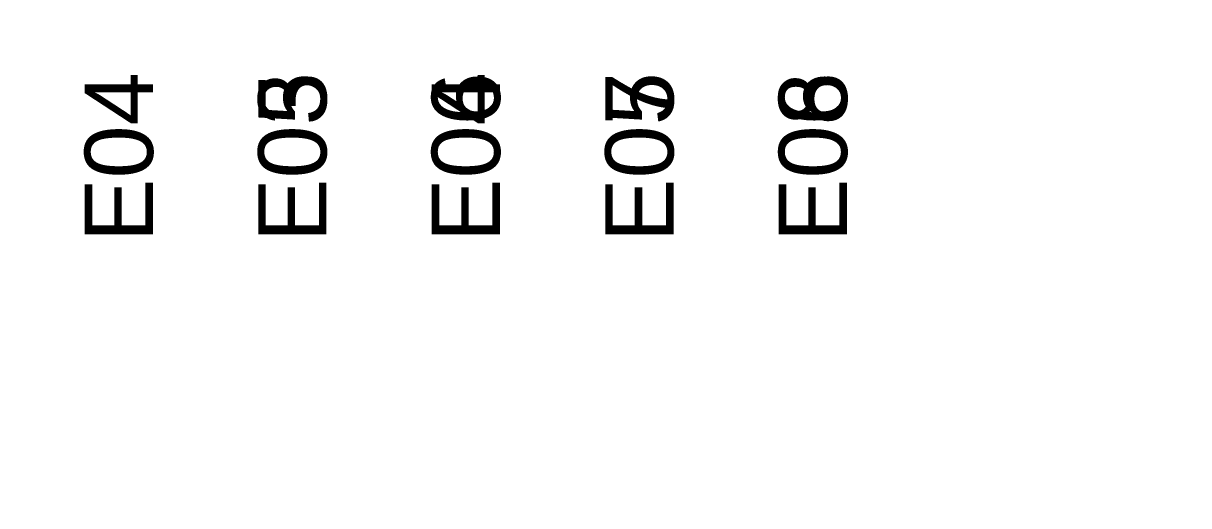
# Model space of a CAD drawing. Extents: x 1 to 23.8, y 0.2 to 17.
# Drawn here: x 18.794 to 20.137, y 2.904 to 3.459 of the extents above; entities that cross this region are included whole.
import ezdxf

# ---------------------------------------------------------------- set-up
doc = ezdxf.new("R2010")
doc.units = 0
doc.header["$MEASUREMENT"] = 0
for name, color, linetype in [('4_01__0-__EMPTY', 7, 'CONTINUOUS'), ('4_02__71___3__AVI', 7, 'CONTINUOUS'), ('4_03__73___3__ACI__3__AVI', 7, 'CONTINUOUS'), ('4_04__74___3__ACI__3__AVI', 7, 'CONTINUOUS'), ('4_05__1-___4__DI__4__DO__S', 7, 'CONTINUOUS'), ('4_06__B-___4__DI__4__DO__F', 7, 'CONTINUOUS'), ('4_07__C-___4__DI__3__DO', 7, 'CONTINUOUS'), ('4_08__2X___8__DO__STD_FORM', 7, 'CONTINUOUS'), ('4_09__2A___8__DO__STD_FORM', 7, 'CONTINUOUS'), ('4_10__2B___8__DO__STD__6__', 7, 'CONTINUOUS'), ('4_11__2C___8__DO__STD__2__', 7, 'CONTINUOUS'), ('4_12__3-___8__DI', 7, 'CONTINUOUS'), ('4_13__D-___14__DI', 7, 'CONTINUOUS'), ('4_14__5-___8__AI', 7, 'CONTINUOUS'), ('4_15__6-___4__AI__4__AO', 7, 'CONTINUOUS'), ('6_00_____DWG', 7, 'CONTINUOUS')]:
    doc.layers.add(name, color=color, linetype=linetype)
doc.styles.add('ARIAL', font='arial.ttf')

msp = doc.modelspace()

# ---------------------------------------------------------------- linework, layer by layer
at = {"layer": '6_00_____DWG'}
msp.add_lwpolyline([(17.9705, 8.8523), (22.6358, 8.8523, -0.414214), (22.7146, 8.7735), (22.7146, 8.685, 0.414214), (22.8327, 8.5669), (22.9213, 8.5669, -0.414213), (23, 8.4881), (23, 1.933, -0.414213), (22.9213, 1.8543), (22.8327, 1.8543, 0.414213), (22.7146, 1.7361), (22.7146, 1.6476, -0.414213), (22.6358, 1.5688, -0.000001), (17.9705, 1.5688, -0.414214), (17.8917, 1.6476), (17.8917, 1.7361, 0.414214), (17.7736, 1.8543), (17.685, 1.8543, -0.414214), (17.6063, 1.933), (17.6063, 8.4881, -0.414213), (17.685, 8.5669), (17.7736, 8.5669, 0.414213), (17.8917, 8.685), (17.8917, 8.7735, -0.414213)], format="xyb", close=True, dxfattribs=at)

# ---------------------------------------------------------------- texts
at = {"layer": '4_01__0-__EMPTY', "style": 'ARIAL'}
for s, p in [('E04', (18.9436, 3.2071)), ('E05', (19.1436, 3.2071)), ('E06', (19.3436, 3.2071)), ('E07', (19.5436, 3.2071)), ('E08', (19.7436, 3.2071))]:
    msp.add_text(s, height=0.07867, rotation=90, dxfattribs=at).set_placement(p)
at = {"layer": '4_02__71___3__AVI', "style": 'ARIAL'}
for s, p in [('E04', (19.3436, 3.2071)), ('E03', (19.1436, 3.2071)), ('E05', (19.5436, 3.2071)), ('E06', (19.7436, 3.2071))]:
    msp.add_text(s, height=0.07867, rotation=90, dxfattribs=at).set_placement(p)
at = {"layer": '4_03__73___3__ACI__3__AVI', "style": 'ARIAL'}
for s, p in [('E04', (19.3436, 3.2071)), ('E03', (19.1436, 3.2071)), ('E05', (19.5436, 3.2071)), ('E06', (19.7436, 3.2071))]:
    msp.add_text(s, height=0.07867, rotation=90, dxfattribs=at).set_placement(p)
at = {"layer": '4_04__74___3__ACI__3__AVI', "style": 'ARIAL'}
for s, p in [('E04', (19.3436, 3.2071)), ('E03', (19.1436, 3.2071)), ('E05', (19.5436, 3.2071)), ('E06', (19.7436, 3.2071))]:
    msp.add_text(s, height=0.07867, rotation=90, dxfattribs=at).set_placement(p)
at = {"layer": '4_05__1-___4__DI__4__DO__S', "style": 'ARIAL'}
for s, p in [('E04', (18.9436, 3.2071)), ('E05', (19.1436, 3.2071)), ('E06', (19.3436, 3.2071)), ('E07', (19.5436, 3.2071)), ('E08', (19.7436, 3.2071))]:
    msp.add_text(s, height=0.07867, rotation=90, dxfattribs=at).set_placement(p)
at = {"layer": '4_06__B-___4__DI__4__DO__F', "style": 'ARIAL'}
for s, p in [('E04', (18.9436, 3.2071)), ('E05', (19.1436, 3.2071)), ('E06', (19.3436, 3.2071)), ('E07', (19.5436, 3.2071)), ('E08', (19.7436, 3.2071))]:
    msp.add_text(s, height=0.07867, rotation=90, dxfattribs=at).set_placement(p)
at = {"layer": '4_07__C-___4__DI__3__DO', "style": 'ARIAL'}
for s, p in [('E04', (18.9436, 3.2071)), ('E05', (19.1436, 3.2071)), ('E06', (19.3436, 3.2071)), ('E07', (19.5436, 3.2071)), ('E08', (19.7436, 3.2071))]:
    msp.add_text(s, height=0.07867, rotation=90, dxfattribs=at).set_placement(p)
at = {"layer": '4_08__2X___8__DO__STD_FORM', "style": 'ARIAL'}
for s, p in [('E04', (18.9436, 3.2071)), ('E05', (19.1436, 3.2071)), ('E06', (19.3436, 3.2071)), ('E07', (19.5436, 3.2071)), ('E08', (19.7436, 3.2071))]:
    msp.add_text(s, height=0.07867, rotation=90, dxfattribs=at).set_placement(p)
at = {"layer": '4_09__2A___8__DO__STD_FORM', "style": 'ARIAL'}
for s, p in [('E04', (18.9436, 3.2071)), ('E05', (19.1436, 3.2071)), ('E06', (19.3436, 3.2071)), ('E07', (19.5436, 3.2071)), ('E08', (19.7436, 3.2071))]:
    msp.add_text(s, height=0.07867, rotation=90, dxfattribs=at).set_placement(p)
at = {"layer": '4_10__2B___8__DO__STD__6__', "style": 'ARIAL'}
for s, p in [('E04', (18.9436, 3.2071)), ('E05', (19.1436, 3.2071)), ('E06', (19.3436, 3.2071)), ('E07', (19.5436, 3.2071)), ('E08', (19.7436, 3.2071))]:
    msp.add_text(s, height=0.07867, rotation=90, dxfattribs=at).set_placement(p)
at = {"layer": '4_11__2C___8__DO__STD__2__', "style": 'ARIAL'}
for s, p in [('E04', (18.9436, 3.2071)), ('E05', (19.1436, 3.2071)), ('E06', (19.3436, 3.2071)), ('E07', (19.5436, 3.2071)), ('E08', (19.7436, 3.2071))]:
    msp.add_text(s, height=0.07867, rotation=90, dxfattribs=at).set_placement(p)
at = {"layer": '4_12__3-___8__DI', "style": 'ARIAL'}
for s, p in [('E04', (18.9436, 3.2071)), ('E05', (19.1436, 3.2071)), ('E06', (19.3436, 3.2071)), ('E07', (19.5436, 3.2071)), ('E08', (19.7436, 3.2071))]:
    msp.add_text(s, height=0.07867, rotation=90, dxfattribs=at).set_placement(p)
at = {"layer": '4_13__D-___14__DI', "style": 'ARIAL'}
for s, p in [('E04', (18.9436, 3.2071)), ('E05', (19.1436, 3.2071)), ('E06', (19.3436, 3.2071)), ('E07', (19.5436, 3.2071)), ('E08', (19.7436, 3.2071))]:
    msp.add_text(s, height=0.07867, rotation=90, dxfattribs=at).set_placement(p)
at = {"layer": '4_14__5-___8__AI', "style": 'ARIAL'}
for s, p in [('E04', (18.9436, 3.2071)), ('E05', (19.1436, 3.2071)), ('E06', (19.3436, 3.2071)), ('E07', (19.5436, 3.2071)), ('E08', (19.7436, 3.2071))]:
    msp.add_text(s, height=0.07867, rotation=90, dxfattribs=at).set_placement(p)
at = {"layer": '4_15__6-___4__AI__4__AO', "style": 'ARIAL'}
for s, p in [('E04', (18.9436, 3.2071)), ('E05', (19.1436, 3.2071)), ('E06', (19.3436, 3.2071)), ('E07', (19.5436, 3.2071)), ('E08', (19.7436, 3.2071))]:
    msp.add_text(s, height=0.07867, rotation=90, dxfattribs=at).set_placement(p)

doc.saveas('drawing.dxf')
